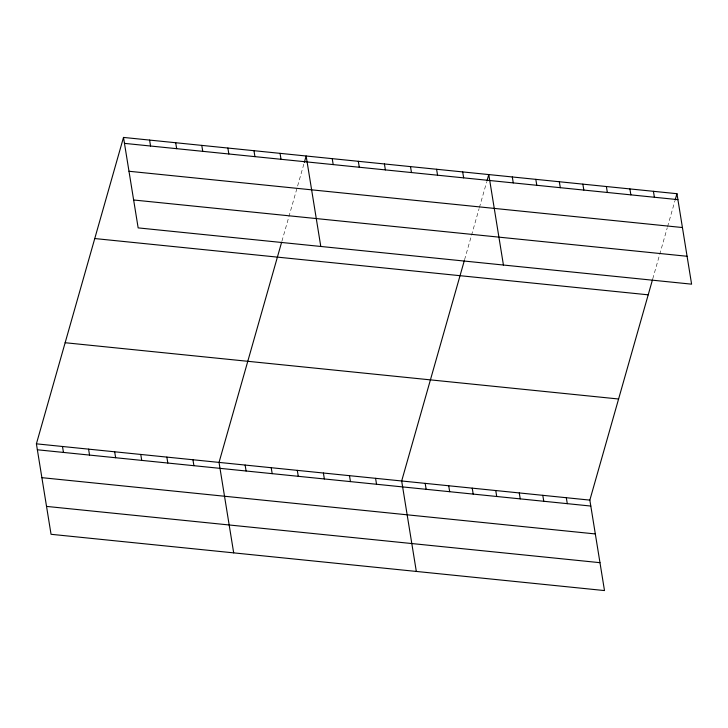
<?xml version="1.0" encoding="UTF-8"?>
<svg xmlns="http://www.w3.org/2000/svg" width="728" height="728" viewBox="0 0 728 728"><rect width="100%" height="100%" fill="white"/><g stroke="black" fill="none" stroke-linecap="round" stroke-linejoin="round"><path stroke-width="0.55" stroke-dasharray="3.64 2.73" d="M281.936 241.15L288.597 217.736M288.898 216.671L304.331 162.389M464.573 259.723L479.097 208.636M479.397 207.571L486.659 182.018M652.743 278.851L667.267 227.764M667.567 226.699L674.829 201.156"/><path stroke-width="1.09" d="M652.443 279.916L589.844 500.109L604.495 590.572L51.051 534.297L36.4 443.834L123.505 137.428L676.949 193.703L691.6 284.166L138.156 227.891L123.505 137.428M281.636 242.215L219.037 462.407L233.688 552.861M304.331 162.389L306.142 156.001L320.793 246.455M464.273 260.788L401.674 480.98L416.325 571.435M486.959 180.953L488.779 174.574L503.43 265.028M675.129 200.091L676.949 193.703M124.47 143.371L677.914 199.645M128.983 171.262L682.427 227.536M133.643 199.991L687.086 256.274M94.758 238.547L648.202 294.822M65.147 342.724L618.582 398.999M36.4 443.834L589.844 500.109M37.365 449.777L590.799 506.051M41.878 477.668L595.322 533.942M46.537 506.406L599.972 562.68M653.425 191.318L654.39 197.252M629.902 188.925L630.867 194.858M606.388 186.532L607.343 192.465M582.864 184.138L583.829 190.081M559.341 181.745L560.305 187.688M535.826 179.352L536.782 185.294M566.32 497.725L567.285 503.658M512.303 176.968L513.258 182.901M542.797 495.331L543.761 501.264M519.273 492.938L520.238 498.871M462.69 171.917L463.654 177.859M495.759 490.545L496.714 496.487M436.6 169.269L437.555 175.202M472.235 488.151L473.2 494.094M410.51 166.612L411.466 172.554M448.712 485.758L449.676 491.7M384.42 163.964L385.376 169.897M425.188 483.374L426.153 489.307M358.322 161.307L359.286 167.24M332.232 158.649L333.197 164.592M375.584 478.323L376.54 484.266M349.486 475.675L350.45 481.608M280.053 153.344L281.017 159.286M323.396 473.018L324.36 478.96M253.963 150.696L254.927 156.629M297.306 470.37L298.271 476.303M227.873 148.039L228.838 153.981M271.216 467.713L272.181 473.655M201.783 145.391L202.739 151.324M245.127 465.065L246.091 470.998M175.694 142.733L176.649 148.676M149.595 140.085L150.559 146.019M192.947 459.75L193.903 465.692M166.858 457.102L167.813 463.035M140.759 454.445L141.723 460.387M114.669 451.797L115.634 457.73M88.579 449.14L89.544 455.082M62.49 446.491L63.454 452.425"/></g></svg>
